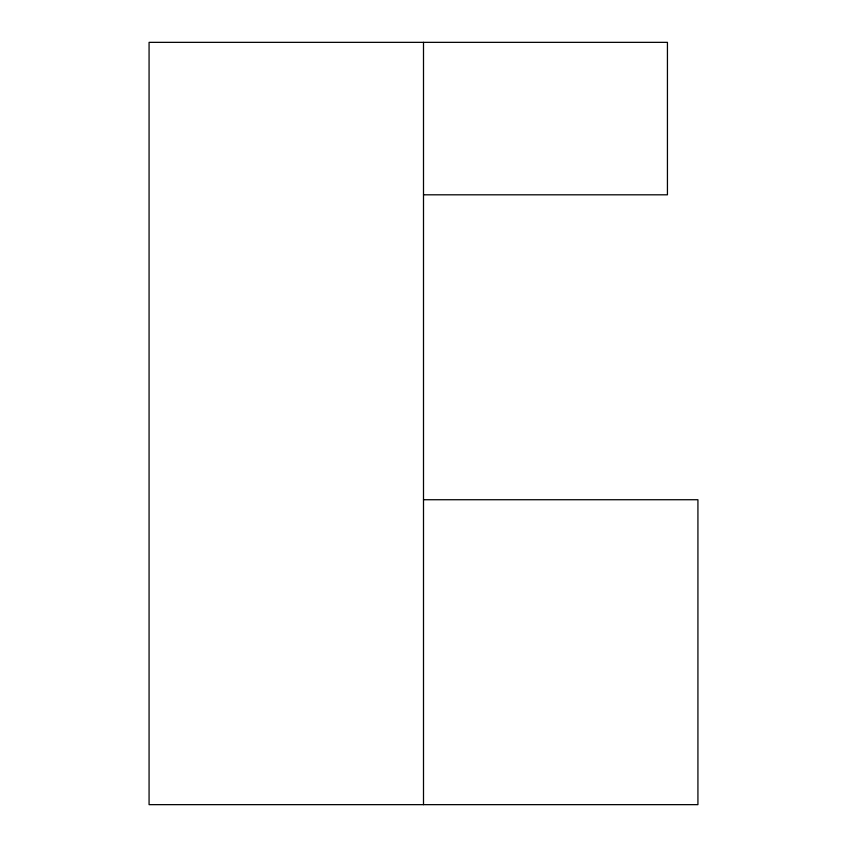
<?xml version="1.0" encoding="UTF-8"?>
<svg xmlns="http://www.w3.org/2000/svg" width="847" height="847" viewBox="0 0 847 847"><rect width="100%" height="100%" fill="white"/><g stroke="black" fill="none" stroke-linecap="round" stroke-linejoin="round"><path stroke-width="1.27" d="M423.5 194.81L667.436 194.81L667.436 42.35L149.072 42.35L149.072 804.65L697.928 804.65L697.928 499.73L423.5 499.73M423.5 42.35L423.5 804.65"/></g></svg>
